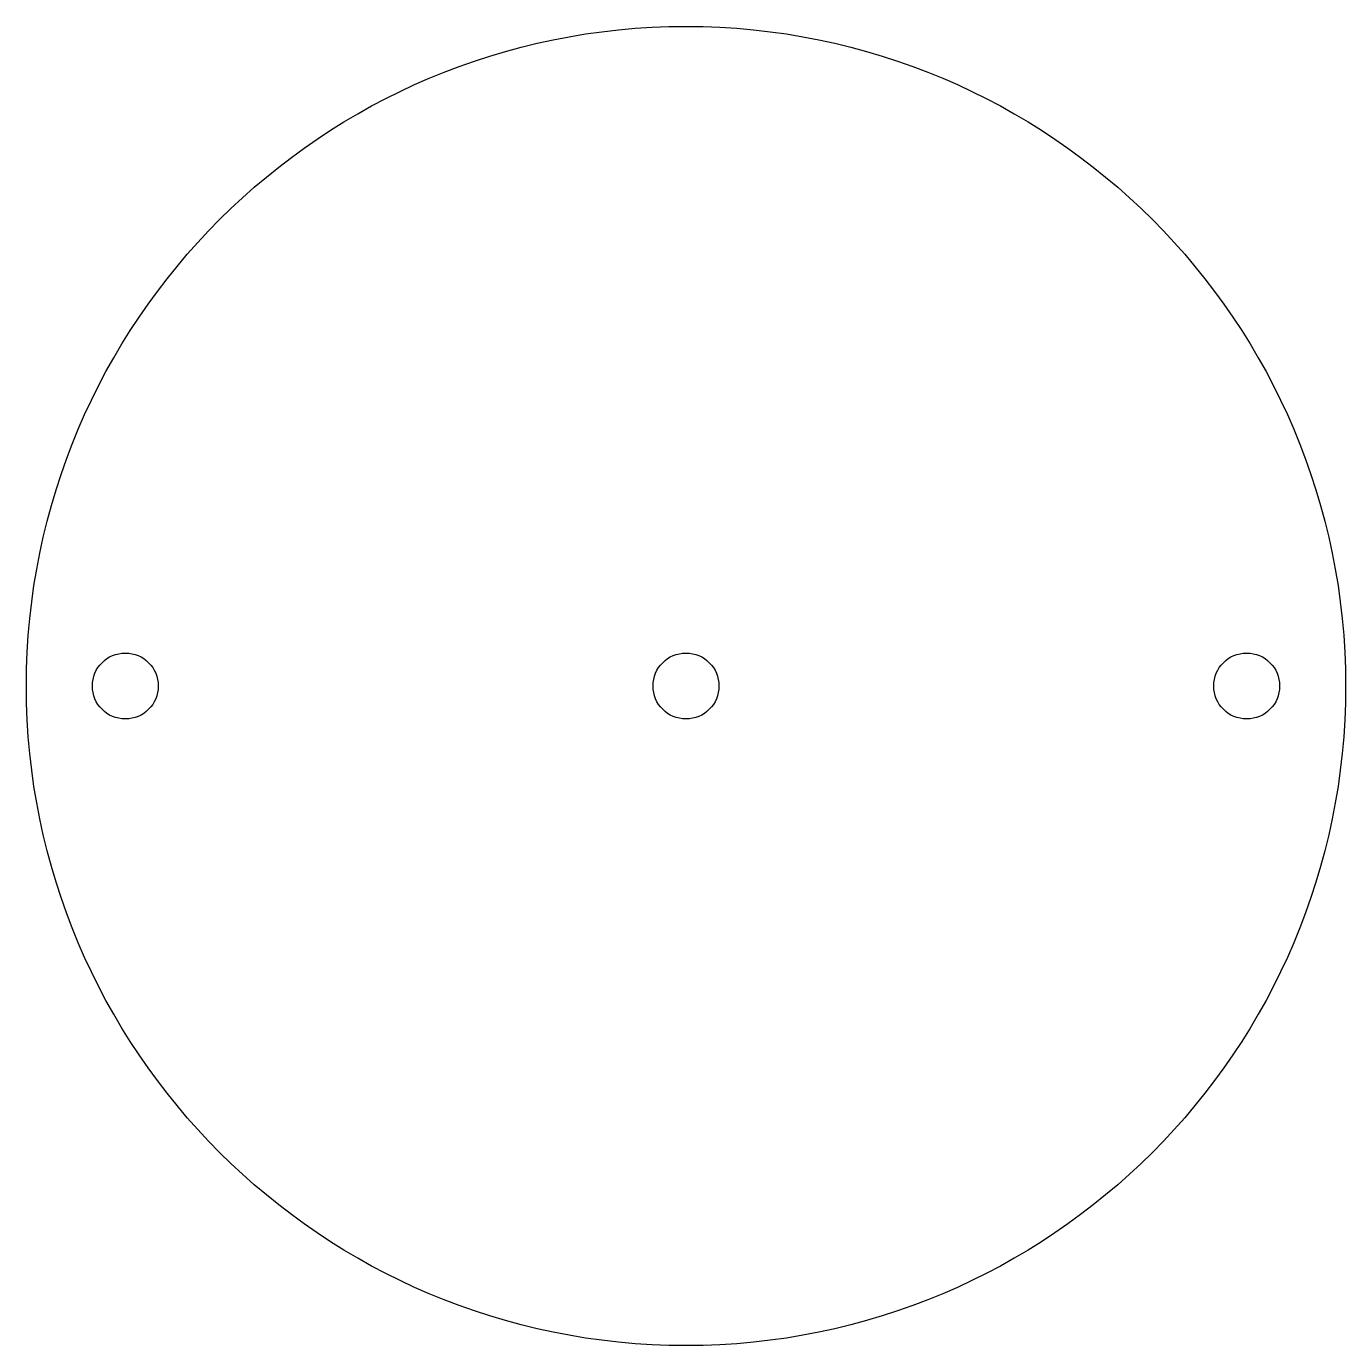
# Model space of a CAD drawing. Extents: x -50 to 50, y -50 to 50.
import ezdxf

# ---------------------------------------------------------------- set-up
doc = ezdxf.new("R2010")
doc.units = 0
doc.layers.add('Shape', color=7, linetype='CONTINUOUS')

msp = doc.modelspace()

# ---------------------------------------------------------------- linework, layer by layer
at = {"layer": 'Shape'}
for p, q in [((-40, 0), (-40, 0, 1)), ((-40, 0), (-40, 0, 1)), ((2.5, 0), (2.5, 0, 1)), ((2.5, 0), (2.5, 0, 1)), ((45, 0), (45, 0, 1)), ((45, 0), (45, 0, 1)), ((50, 0), (50, 0, 1)), ((50, 0), (50, 0, 1))]:
    msp.add_line(p, q, dxfattribs=at)
for centre, radius in [((0, 0), 50), ((0, 0), 50), ((0, 0), 50), ((0, 0), 50), ((-42.5, 0), 2.5), ((-42.5, 0), 2.5), ((-42.5, 0), 2.5), ((-42.5, 0), 2.5), ((0, 0), 2.5), ((0, 0), 2.5), ((0, 0), 2.5), ((0, 0), 2.5), ((42.5, 0), 2.5), ((42.5, 0), 2.5), ((42.5, 0), 2.5), ((42.5, 0), 2.5)]:
    msp.add_circle(centre, radius, dxfattribs=at)

doc.saveas('drawing.dxf')
